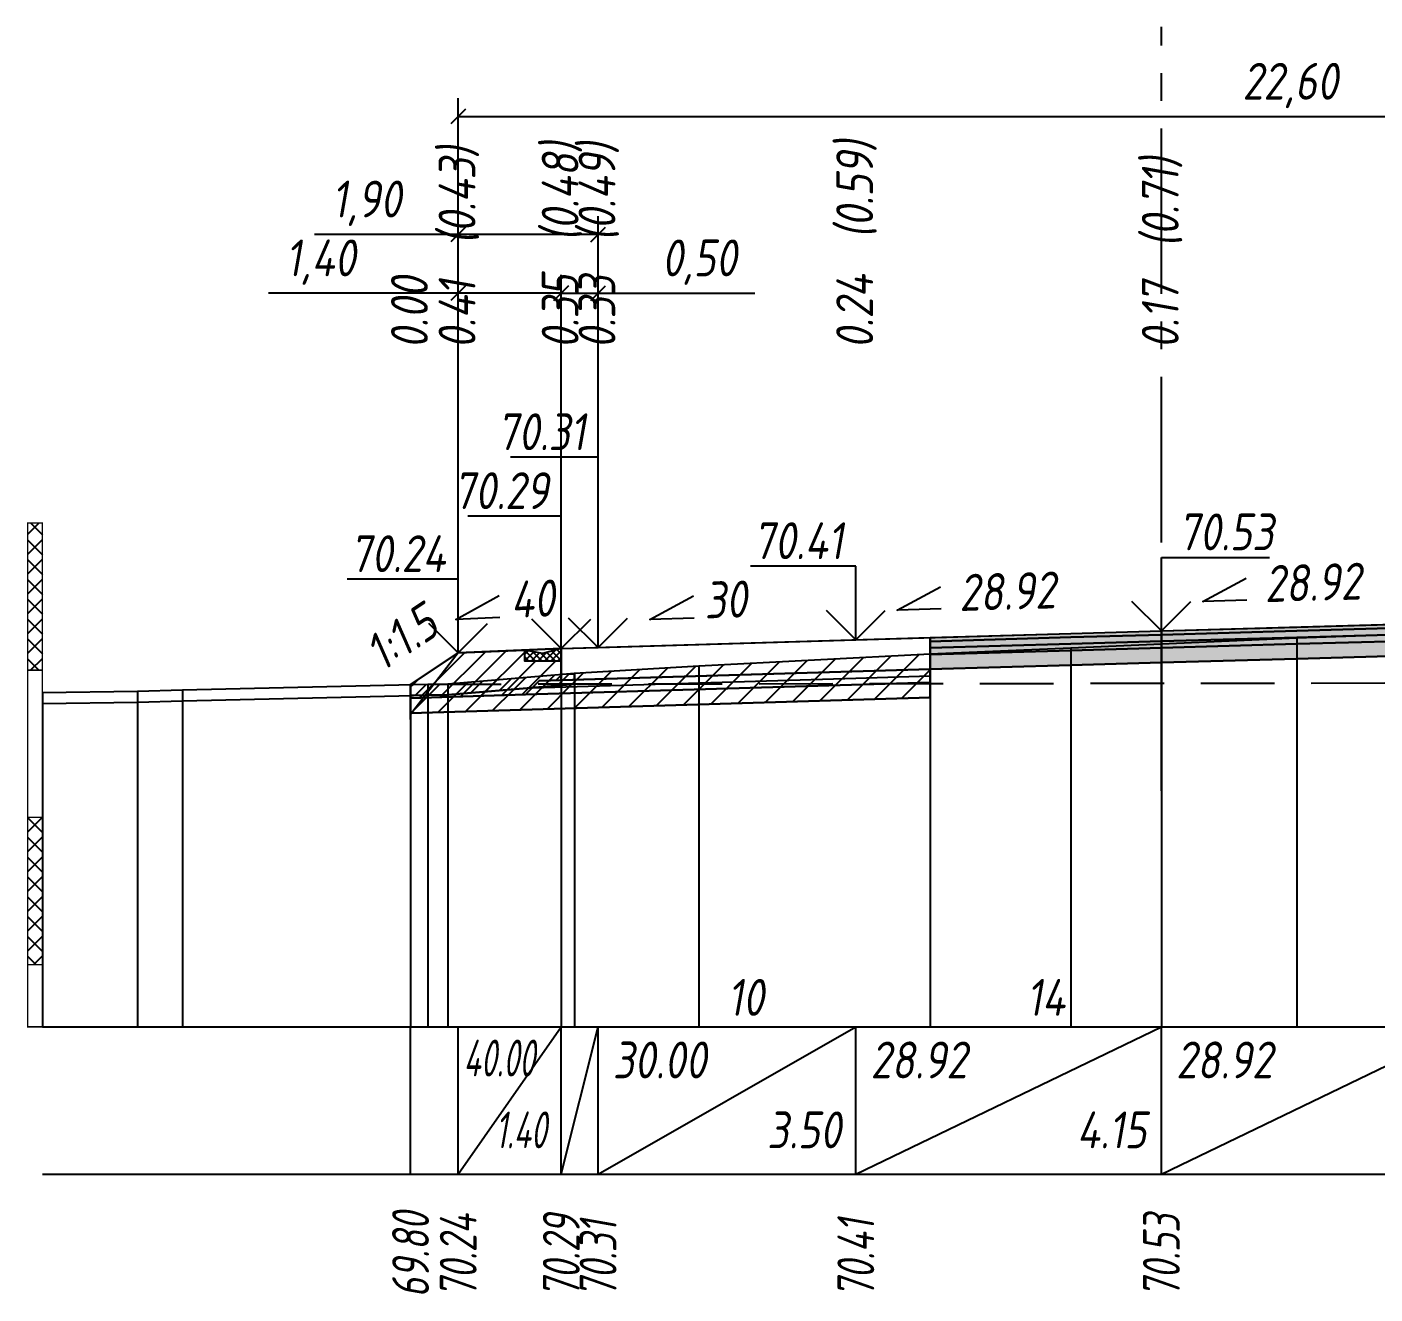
# Model space of a CAD drawing. Extents: x -717 to 1451, y -133302 to 233.
# Drawn here: x 78.9 to 170.5, y -36818.2 to -36732.1 of the extents above; entities that cross this region are included whole.
import ezdxf
from ezdxf.enums import TextEntityAlignment as Align

# ---------------------------------------------------------------- set-up
doc = ezdxf.new("R2010")
doc.units = 0
doc.linetypes.add('осевая2', pattern=[1.125, 0.75, -0.125, 0.125, -0.125])
doc.linetypes.add('штриховая', pattern=[0.75, 0.5, -0.25])
for name, color, linetype in [('Интерполированный поперечник', 2, 'Continuous'), ('Код_514', 1, 'Continuous'), ('Контур_0', 7, 'Continuous'), ('Контур_2521', 7, 'Continuous'), ('Контур_2564', 7, 'Continuous'), ('Контур_2660', 7, 'Continuous'), ('Контур_2665', 7, 'Continuous'), ('Контур_400', 7, 'Continuous'), ('Контур_508', 7, 'Continuous'), ('Контур_512', 7, 'Continuous'), ('Контур_513', 7, 'Continuous'), ('Контур_818', 7, 'Continuous'), ('Красный поперечник', 1, 'Continuous'), ('Линейка абсолютных высот', 7, 'Continuous'), ('Объём_2501', 7, 'Continuous'), ('Объём_2564', 7, 'Continuous'), ('Объём_2650', 7, 'Continuous'), ('Объём_2660', 7, 'Continuous'), ('Объём_2661', 7, 'Continuous'), ('Объём_2662', 7, 'Continuous'), ('Объём_2663', 7, 'Continuous'), ('Объём_2665', 7, 'Continuous'), ('Объём_2666', 7, 'Continuous'), ('Объём_2753', 7, 'Continuous'), ('Ось', 1, 'осевая2'), ('Откосы', 7, 'Continuous'), ('Отметки покрытия', 7, 'Continuous'), ('Рабочие отметки', 7, 'Continuous'), ('Рабочие отметки доп.', 7, 'Continuous'), ('Слои выравнивания', 7, 'Continuous'), ('Таблица', 7, 'Continuous'), ('Уклоны проезжей части', 7, 'Continuous'), ('Черный поперечник', 3, 'Continuous')]:
    doc.layers.add(name, color=color, linetype=linetype)
for name, color, linetype, true_color in [('Контур_2540', 2, 'Continuous', 0xffff00), ('Контур_2560', 2, 'Continuous', 0xffff00), ('Контур_2561', 7, 'Continuous', 0xff8040), ('Контур_2562', 3, 'Continuous', 0x00ff00), ('Контур_2563', 7, 'Continuous', 0xff8000), ('Контур_2570', 7, 'Continuous', 0x80ff00), ('Контур_2725', 7, 'Continuous', 0x323232), ('Контур_2736', 4, 'Continuous', 0x00ffff), ('Контур_2737', 4, 'Continuous', 0x00ffff), ('Контур_2738', 4, 'Continuous', 0x00ffff), ('Контур_2739', 4, 'Continuous', 0x00ffff), ('Контур_2741', 4, 'Continuous', 0x00ffff), ('Контур_2742', 4, 'Continuous', 0x00ffff), ('Контур_2743', 4, 'Continuous', 0x00ffff), ('Контур_2744', 7, 'Continuous', 0xa4ffff), ('Контур_2745', 7, 'Continuous', 0xa4ffff), ('Контур_2747', 4, 'Continuous', 0x00ffff), ('Контур_2748', 4, 'Continuous', 0x00ffff), ('Контур_2749', 4, 'Continuous', 0x00ffff), ('Контур_2750', 4, 'Continuous', 0x00ffff), ('Контур_2751', 4, 'Continuous', 0x00ffff), ('Контур_2752', 4, 'Continuous', 0x00ffff), ('Контур_2760', 7, 'Continuous', 0x323232), ('Контур_2761', 7, 'Continuous', 0x323232), ('Контур_2762', 7, 'Continuous', 0x323232), ('Контур_2763', 7, 'Continuous', 0x323232), ('Контур_402', 7, 'Continuous', 0xff6464), ('Контур_703', 4, 'Continuous', 0x00ffff), ('Контур_705', 4, 'Continuous', 0x00ffff), ('Контур_707', 4, 'Continuous', 0x00ffff), ('Контур_720', 131, 'Continuous', 0xaaffff), ('Объём_2500', 7, 'Continuous', 0xc0c0c0), ('Объём_2520', 7, 'Continuous', 0x80ffff), ('Объём_2540', 2, 'Continuous', 0xffff00), ('Объём_2560', 2, 'Continuous', 0xffff00), ('Объём_2561', 7, 'Continuous', 0xff8040), ('Объём_2562', 3, 'Continuous', 0x00ff00), ('Объём_2563', 7, 'Continuous', 0xff8000), ('Объём_2570', 7, 'Continuous', 0x80ff00), ('Объём_2600', 7, 'Continuous', 0x808000), ('Объём_2746', 2, 'Continuous', 0xffff00)]:
    doc.layers.add(name, color=color, linetype=linetype, true_color=true_color)
doc.styles.get("Standard").update_dxf_attribs({"font": 'txt', "height": 2.5})
doc.styles.add('М', font='romand.shx', dxfattribs={"width": 0.8, "oblique": 10, "height": 2.5})
doc.dimstyles.new('ISO-25', dxfattribs={"dimtxt": 2.5, "dimasz": 2.5, "dimexe": 1.25, "dimexo": 0.625, "dimtad": 1, "dimtxsty": 'Standard', "dimcen": 2.5, "dimadec": 0, "dimazin": 0, "dimtfac": 1, "dimtmove": 0, "dimatfit": 3, "dimfxl": 1, "dimarcsym": 0})
pattern_1 = [(45.0000013, (0, 0), (-0.67351924, 0.67351921), []), (135.0000003, (0, 0), (-0.673519222, -0.67351923), [])]

# ---------------------------------------------------------------- blocks, each defined once
blk = doc.blocks.new('_Oblique')
at = {"color": 0, "linetype": 'ByBlock', "lineweight": -2}
blk.add_line((-0.5, -0.5), (0.5, 0.5), dxfattribs=at)
blk = doc.blocks.new('*D858')
at = {"color": 0, "lineweight": -2, "transparency": 16777216}
for p, q in [((108.234, -36774.03), (108.234, -36748.925)), ((115.234, -36773.75), (115.234, -36748.925)), ((108.234, -36750.175), (95.352, -36750.175)), ((115.234, -36750.175), (108.234, -36750.175))]:
    blk.add_line(p, q, dxfattribs=at)
at = {"layer": 'Defpoints', "color": 0, "transparency": 16777216}
for p in [(115.234, -36750.175), (108.234, -36774.655), (115.234, -36774.375)]:
    blk.add_point(p, dxfattribs=at)
at = {"color": 0, "lineweight": -2, "transparency": 16777216, "rotation": 180}
blk.add_blockref('_Oblique', (108.234, -36750.175), dxfattribs=at)
at = {"color": 0, "lineweight": -2, "transparency": 16777216}
blk.add_blockref('_Oblique', (115.234, -36750.175), dxfattribs=at)
at = {"color": 0, "transparency": 16777216, "insert": (98.893, -36748.062), "char_height": 2.5, "width": 8.75, "attachment_point": 5, "style": 'М'}
blk.add_mtext('1,40', dxfattribs=at)
blk = doc.blocks.new('*D860')
at = {"color": 0, "lineweight": -2, "transparency": 16777216}
for p, q in [((115.234, -36773.75), (115.234, -36748.925)), ((117.734, -36773.675), (117.734, -36748.925)), ((115.234, -36750.175), (117.734, -36750.175)), ((117.734, -36750.175), (128.371, -36750.175))]:
    blk.add_line(p, q, dxfattribs=at)
at = {"layer": 'Defpoints', "color": 0, "transparency": 16777216}
for p in [(117.734, -36750.175), (115.234, -36774.375), (117.734, -36774.3)]:
    blk.add_point(p, dxfattribs=at)
at = {"color": 0, "lineweight": -2, "transparency": 16777216, "rotation": 180}
blk.add_blockref('_Oblique', (115.234, -36750.175), dxfattribs=at)
at = {"color": 0, "lineweight": -2, "transparency": 16777216}
blk.add_blockref('_Oblique', (117.734, -36750.175), dxfattribs=at)
at = {"color": 0, "transparency": 16777216, "insert": (124.61, -36748.062), "char_height": 2.5, "width": 9.16667, "attachment_point": 5, "style": 'М'}
blk.add_mtext('0,50', dxfattribs=at)
blk = doc.blocks.new('*D863')
at = {"color": 0, "lineweight": -2, "transparency": 16777216}
for p, q in [((108.234, -36774.03), (108.234, -36744.925)), ((117.734, -36773.675), (117.734, -36744.925)), ((108.234, -36746.175), (98.477, -36746.175)), ((117.734, -36746.175), (108.234, -36746.175))]:
    blk.add_line(p, q, dxfattribs=at)
at = {"layer": 'Defpoints', "color": 0, "transparency": 16777216}
for p in [(117.734, -36746.175), (108.234, -36774.655), (117.734, -36774.3)]:
    blk.add_point(p, dxfattribs=at)
at = {"color": 0, "lineweight": -2, "transparency": 16777216, "rotation": 180}
blk.add_blockref('_Oblique', (108.234, -36746.175), dxfattribs=at)
at = {"color": 0, "lineweight": -2, "transparency": 16777216}
blk.add_blockref('_Oblique', (117.734, -36746.175), dxfattribs=at)
at = {"color": 0, "transparency": 16777216, "insert": (102.017, -36744.062), "char_height": 2.5, "width": 8.75, "attachment_point": 5, "style": 'М'}
blk.add_mtext('1,90', dxfattribs=at)
blk = doc.blocks.new('*D864')
at = {"color": 0, "lineweight": -2, "transparency": 16777216}
for p, q in [((108.234, -36774.03), (108.234, -36736.925)), ((221.234, -36770.615), (221.234, -36736.925)), ((108.234, -36738.175), (221.234, -36738.175))]:
    blk.add_line(p, q, dxfattribs=at)
at = {"layer": 'Defpoints', "color": 0, "transparency": 16777216}
for p in [(221.234, -36738.175), (221.234, -36771.24), (108.234, -36774.655)]:
    blk.add_point(p, dxfattribs=at)
at = {"color": 0, "lineweight": -2, "transparency": 16777216, "rotation": 180}
blk.add_blockref('_Oblique', (108.234, -36738.175), dxfattribs=at)
at = {"color": 0, "lineweight": -2, "transparency": 16777216}
blk.add_blockref('_Oblique', (221.234, -36738.175), dxfattribs=at)
at = {"color": 0, "transparency": 16777216, "insert": (164.734, -36736.062), "char_height": 2.5, "width": 12.08333, "attachment_point": 5, "style": 'М'}
blk.add_mtext('22,60', dxfattribs=at)

msp = doc.modelspace()

# ---------------------------------------------------------------- hatches: boundary and pattern name
h = msp.add_hatch()
h.set_pattern_fill('ANSI37', color=256, scale=0.1)
h.set_pattern_definition([(45, (116.48125, -36774.56262), (-0.224506, 0.224506), []), (135, (116.48125, -36774.56262), (-0.224506, -0.224506), [])])
h.paths.add_polyline_path([(112.734, -36774.413), (112.734, -36775.14), (115.234, -36775.14), (115.234, -36774.312), (113.977, -36774.637)])
at = {"transparency": 33554681}
h = msp.add_hatch(dxfattribs=at)
h.set_pattern_fill('ANGLE', color=256)
h.set_pattern_definition([(0, (0, 0), (0, 6.985), [5.08, -1.905]), (90, (0, 0), (-6.985, 4e-16), [5.08, -1.905])])
h.paths.add_polyline_path([(116.12, -36776.735), (107.538, -36777.449), (106.162, -36777.471), (105, -36777.499), (105, -36776.749), (106.162, -36776.721), (107.538, -36776.699), (116.12, -36775.985)])
at = {"layer": 'Линейка абсолютных высот'}
h = msp.add_hatch(dxfattribs=at)
h.set_pattern_fill('ANSI37', scale=0.3, style=0)
h.set_pattern_definition(pattern_1)
h.paths.add_polyline_path([(80, -36775.773), (80, -36765.773), (79, -36765.773), (79, -36775.773)])
h = msp.add_hatch(dxfattribs=at)
h.set_pattern_fill('ANSI37', scale=0.3, style=0)
h.set_pattern_definition(pattern_1)
h.paths.add_polyline_path([(80, -36795.773), (80, -36785.773), (79, -36785.773), (79, -36795.773)])
at = {"layer": 'Объём_2563'}
h = msp.add_hatch(dxfattribs=at)
h.set_pattern_fill('ANSI31', color=256, scale=0.3)
h.paths.add_polyline_path([(108.234, -36774.593), (112.734, -36774.413), (112.734, -36775.14), (115.234, -36775.14), (115.234, -36776.463), (113.734, -36776.508), (112.806, -36777.435), (105, -36777.67), (105, -36776.749)])
at = {"layer": 'Объём_2570'}
h = msp.add_hatch(dxfattribs=at)
h.set_pattern_fill('ANSI31', color=256, scale=0.2)
h.paths.add_polyline_path([(116.12, -36776.735), (107.538, -36777.449), (106.162, -36777.471), (105, -36777.499), (105, -36776.749), (106.162, -36776.721), (107.538, -36776.699), (116.12, -36775.985)])
at = {"layer": 'Объём_2600'}
h = msp.add_hatch(dxfattribs=at)
h.set_pattern_fill('ANSI31', color=6, scale=0.4)
h.paths.add_polyline_path([(124.573, -36775.484), (140.291, -36774.668), (140.291, -36777.633), (105, -36778.692), (105, -36777.499), (106.162, -36777.471), (107.538, -36777.449), (116.12, -36776.735), (116.12, -36775.985)])
at = {"layer": 'Слои выравнивания'}
for color, points in [(2, [(155.984, -36773.113), (165.191, -36772.846), (172.196, -36772.644), (174.478, -36772.578), (176.734, -36772.513), (189.58, -36772.127), (189.58, -36772.377), (176.734, -36772.763), (174.478, -36772.828), (172.196, -36772.894), (165.191, -36773.096), (155.984, -36773.363)]), (3, [(155.984, -36773.363), (165.191, -36773.096), (172.196, -36772.894), (174.478, -36772.828), (176.734, -36772.763), (189.58, -36772.377), (189.58, -36772.827), (176.734, -36773.213), (174.478, -36773.278), (172.196, -36773.344), (165.191, -36773.546), (155.984, -36773.813)]), (4, [(155.984, -36773.813), (165.191, -36773.546), (172.196, -36773.344), (174.478, -36773.278), (176.734, -36773.213), (189.58, -36772.827), (189.58, -36773.277), (176.734, -36773.663), (174.478, -36773.728), (172.196, -36773.794), (165.191, -36773.996), (155.984, -36774.263)]), (2, [(140.291, -36773.566), (149.838, -36773.29), (155.984, -36773.113), (155.984, -36773.363), (149.838, -36773.54), (140.291, -36773.816)]), (3, [(140.291, -36773.816), (149.838, -36773.54), (155.984, -36773.363), (155.984, -36773.813), (149.838, -36773.99), (140.291, -36774.266)]), (4, [(140.291, -36774.266), (149.838, -36773.99), (155.984, -36773.813), (155.984, -36774.263), (149.838, -36774.44), (140.291, -36774.716)]), (5, [(155.984, -36774.263), (165.191, -36773.996), (172.196, -36773.794), (174.478, -36773.728), (176.734, -36773.663), (189.58, -36773.277), (189.58, -36774.277), (176.734, -36774.663), (174.478, -36774.728), (172.196, -36774.794), (165.191, -36774.996), (155.984, -36775.263)]), (5, [(140.291, -36774.716), (149.838, -36774.44), (155.984, -36774.263), (155.984, -36775.263), (149.838, -36775.44), (140.291, -36775.716)])]:
    msp.add_hatch(color=color, dxfattribs=at).paths.add_polyline_path(points)

# ---------------------------------------------------------------- linework, layer by layer
msp.add_lwpolyline([(112.734, -36774.413), (112.734, -36775.14), (115.234, -36775.14), (115.234, -36774.312), (113.977, -36774.637), (112.734, -36774.413)])
at = {"layer": 'Интерполированный поперечник', "linetype": 'штриховая', "ltscale": 10, "flags": 128}
msp.add_lwpolyline([(106.162, -36776.721), (216.95, -36776.586)], dxfattribs=at)
at = {"layer": 'Код_514'}
for p, q in [((105, -36810), (105, -36800)), ((108.234, -36810), (108.234, -36800)), ((108.234, -36810), (115.234, -36800)), ((115.234, -36810), (115.234, -36800)), ((115.234, -36810), (117.734, -36800)), ((117.734, -36810), (117.734, -36800)), ((117.734, -36810), (135.234, -36800)), ((135.234, -36810), (135.234, -36800)), ((135.234, -36810), (155.984, -36800)), ((155.984, -36810), (155.984, -36800)), ((155.984, -36810), (176.734, -36800))]:
    msp.add_line(p, q, dxfattribs=at)
at = {"layer": 'Контур_0', "flags": 128}
for points in [[(115.234, -36774.313), (140.291, -36773.566), (140.291, -36775.716), (115.234, -36776.463), (115.234, -36774.313), (115.234, -36774.313)], [(108.234, -36774.593), (105, -36776.749), (105, -36776.749), (105, -36776.749), (105, -36776.749), (105, -36776.749), (105, -36776.749), (105, -36776.749), (105, -36776.749), (105, -36776.749), (105, -36776.749), (105, -36776.749), (105, -36776.749), (105, -36776.749), (105, -36776.749), (105, -36779.119)], [(108.234, -36774.593), (105, -36776.749), (105, -36776.749), (105, -36776.749), (105, -36776.749), (105, -36776.749), (105, -36776.749), (105, -36776.749), (105, -36776.749), (105, -36776.749), (105, -36776.749), (105, -36776.749), (105, -36776.749), (105, -36776.749), (105, -36776.749), (105, -36779.119), (105, -36779.119), (105, -36776.749), (105, -36776.749), (105, -36776.749), (105, -36776.749), (105, -36776.749), (105, -36776.749), (105, -36776.749), (105, -36776.749), (105, -36776.749), (105, -36776.749), (105, -36776.749), (105, -36776.749), (105, -36776.749)], [(105, -36777.67), (112.806, -36777.435), (113.734, -36776.508), (115.234, -36776.463)], [(113.734, -36776.508), (140.291, -36775.716), (140.291, -36776.616), (112.806, -36777.435), (113.734, -36776.508), (113.734, -36776.508)]]:
    msp.add_lwpolyline(points, dxfattribs=at)
at = {"layer": 'Контур_2521', "color": 250, "flags": 128}
msp.add_lwpolyline([(113.27, -36776.971), (135.234, -36776.313), (140.291, -36776.166)], dxfattribs=at)
at = {"layer": 'Контур_2540', "flags": 128}
msp.add_lwpolyline([(112.806, -36777.435), (140.291, -36776.616), (140.291, -36777.633), (105, -36778.692), (105, -36777.67), (112.806, -36777.435), (112.806, -36777.435)], dxfattribs=at)
at = {"layer": 'Контур_2560', "flags": 128}
msp.add_lwpolyline([(108.234, -36774.593), (108.234, -36774.593), (108.234, -36774.593), (115.234, -36774.313)], dxfattribs=at)
at = {"layer": 'Контур_2561', "flags": 128}
msp.add_lwpolyline([(115.234, -36774.313), (115.234, -36774.313), (108.234, -36774.593), (108.234, -36774.593), (115.234, -36774.313)], dxfattribs=at)
at = {"layer": 'Контур_2562', "flags": 128}
msp.add_lwpolyline([(108.234, -36774.593), (108.234, -36774.593), (108.234, -36774.593), (108.234, -36774.593), (108.234, -36774.593)], dxfattribs=at)
at = {"layer": 'Контур_2563', "flags": 128}
msp.add_lwpolyline([(108.234, -36774.593), (115.234, -36774.313), (115.234, -36776.463), (113.734, -36776.508), (112.806, -36777.435), (105, -36777.67), (105, -36776.749), (108.234, -36774.593), (108.234, -36774.593)], dxfattribs=at)
at = {"layer": 'Контур_2564', "flags": 128}
msp.add_lwpolyline([(108.234, -36774.593), (115.234, -36774.313)], dxfattribs=at)
at = {"layer": 'Контур_2570', "flags": 128}
msp.add_lwpolyline([(80, -36778.032), (86.458, -36777.942), (89.509, -36777.868), (106.162, -36777.471), (106.162, -36777.471), (107.538, -36777.449), (116.12, -36776.735), (116.12, -36775.985), (124.573, -36775.484), (140.291, -36774.668), (149.838, -36774.249), (155.984, -36773.982), (165.191, -36773.582), (174.478, -36773.266), (189.58, -36772.774), (198.484, -36773.023), (209.09, -36773.445), (209.09, -36774.195), (212.391, -36775.485), (216.95, -36777.336), (216.95, -36777.336), (231.942, -36777.677), (244.368, -36777.544), (266.226, -36777.527)], dxfattribs=at)
at = {"layer": 'Контур_2660', "flags": 128}
msp.add_lwpolyline([(105, -36778.692), (140.291, -36777.633)], dxfattribs=at)
at = {"layer": 'Контур_2665', "flags": 128}
msp.add_lwpolyline([(108.234, -36774.593), (108.234, -36774.593)], dxfattribs=at)
at = {"layer": 'Контур_2725', "flags": 128}
msp.add_lwpolyline([(140.291, -36775.716), (149.838, -36775.44), (155.984, -36775.263), (165.191, -36774.996), (172.196, -36774.794), (174.478, -36774.728), (176.734, -36774.663), (189.58, -36774.277)], dxfattribs=at)
at = {"layer": 'Контур_2736', "flags": 128}
msp.add_lwpolyline([(108.234, -36774.593), (105, -36776.749)], dxfattribs=at)
at = {"layer": 'Контур_2737', "flags": 128}
msp.add_lwpolyline([(105, -36776.749), (105, -36776.749)], dxfattribs=at)
at = {"layer": 'Контур_2738', "flags": 128}
msp.add_lwpolyline([(105, -36776.749), (105, -36776.749)], dxfattribs=at)
at = {"layer": 'Контур_2739', "flags": 128}
msp.add_lwpolyline([(105, -36776.749), (105, -36776.749)], dxfattribs=at)
at = {"layer": 'Контур_2741', "flags": 128}
msp.add_lwpolyline([(105, -36776.749), (105, -36776.749)], dxfattribs=at)
at = {"layer": 'Контур_2742', "flags": 128}
msp.add_lwpolyline([(105, -36776.749), (105, -36776.749)], dxfattribs=at)
at = {"layer": 'Контур_2743', "flags": 128}
msp.add_lwpolyline([(105, -36776.749), (105, -36776.749)], dxfattribs=at)
at = {"layer": 'Контур_2744', "flags": 128}
msp.add_lwpolyline([(105, -36776.749), (105, -36776.749)], dxfattribs=at)
msp.add_lwpolyline([(105, -36776.749), (105, -36776.749)], dxfattribs=at)
msp.add_lwpolyline([(105, -36776.749), (105, -36776.749)], dxfattribs=at)
msp.add_lwpolyline([(105, -36776.749), (105, -36776.749)], dxfattribs=at)
msp.add_lwpolyline([(105, -36776.749), (105, -36776.749)], dxfattribs=at)
msp.add_lwpolyline([(105, -36776.749), (105, -36776.749)], dxfattribs=at)
at = {"layer": 'Контур_2745', "flags": 128}
msp.add_lwpolyline([(105, -36776.749), (105, -36776.749)], dxfattribs=at)
msp.add_lwpolyline([(105, -36776.749), (105, -36776.749)], dxfattribs=at)
msp.add_lwpolyline([(105, -36776.749), (105, -36776.749)], dxfattribs=at)
msp.add_lwpolyline([(105, -36776.749), (105, -36776.749)], dxfattribs=at)
msp.add_lwpolyline([(105, -36776.749), (105, -36776.749)], dxfattribs=at)
msp.add_lwpolyline([(105, -36776.749), (105, -36776.749)], dxfattribs=at)
at = {"layer": 'Контур_2747', "flags": 128}
msp.add_lwpolyline([(105, -36776.749), (105, -36776.749)], dxfattribs=at)
at = {"layer": 'Контур_2748', "flags": 128}
msp.add_lwpolyline([(105, -36776.749), (105, -36776.749)], dxfattribs=at)
at = {"layer": 'Контур_2749', "flags": 128}
msp.add_lwpolyline([(105, -36776.749), (105, -36776.749)], dxfattribs=at)
at = {"layer": 'Контур_2750', "flags": 128}
msp.add_lwpolyline([(105, -36776.749), (105, -36776.749)], dxfattribs=at)
at = {"layer": 'Контур_2751', "flags": 128}
msp.add_lwpolyline([(105, -36776.749), (105, -36776.749)], dxfattribs=at)
at = {"layer": 'Контур_2752', "flags": 128}
msp.add_lwpolyline([(105, -36776.749), (105, -36776.749)], dxfattribs=at)
at = {"layer": 'Контур_2760', "flags": 128}
msp.add_lwpolyline([(140.291, -36773.566), (149.838, -36773.29), (155.984, -36773.113), (165.191, -36772.846), (172.196, -36772.644), (174.478, -36772.578), (176.734, -36772.513), (189.58, -36772.127)], dxfattribs=at)
at = {"layer": 'Контур_2761', "flags": 128}
msp.add_lwpolyline([(140.291, -36773.816), (149.838, -36773.54), (155.984, -36773.363), (165.191, -36773.096), (172.196, -36772.894), (174.478, -36772.828), (176.734, -36772.763), (189.58, -36772.377)], dxfattribs=at)
at = {"layer": 'Контур_2762', "flags": 128}
msp.add_lwpolyline([(140.291, -36774.266), (149.838, -36773.99), (155.984, -36773.813), (165.191, -36773.546), (172.196, -36773.344), (174.478, -36773.278), (176.734, -36773.213), (189.58, -36772.827)], dxfattribs=at)
at = {"layer": 'Контур_2763', "flags": 128}
msp.add_lwpolyline([(140.291, -36774.716), (149.838, -36774.44), (155.984, -36774.263), (165.191, -36773.996), (172.196, -36773.794), (174.478, -36773.728), (176.734, -36773.663), (189.58, -36773.277)], dxfattribs=at)
at = {"layer": 'Контур_400', "flags": 128}
for points in [[(155.984, -36773.113), (176.734, -36772.513), (194.234, -36771.988), (194.234, -36771.988), (194.234, -36771.988), (194.234, -36771.988), (211.734, -36771.463), (211.734, -36771.463), (214.234, -36771.388)], [(115.234, -36774.313), (117.734, -36774.238), (117.734, -36774.238), (117.734, -36774.238), (117.734, -36774.238), (117.734, -36774.238), (117.734, -36774.238), (135.234, -36773.713), (155.984, -36773.113)]]:
    msp.add_lwpolyline(points, dxfattribs=at)
at = {"layer": 'Контур_402', "flags": 128}
msp.add_lwpolyline([(105, -36778.692), (140.291, -36777.633), (140.291, -36775.716), (155.984, -36775.263), (176.734, -36774.663), (189.58, -36774.277), (189.58, -36778.17), (233.709, -36779.494)], dxfattribs=at)
at = {"layer": 'Контур_508', "flags": 128}
msp.add_lwpolyline([(105, -36778.692), (140.291, -36777.633), (140.291, -36775.716), (155.984, -36775.263), (176.734, -36774.663), (189.58, -36774.277), (189.58, -36778.17), (233.709, -36779.494), (234.468, -36780), (236.468, -36780), (241.226, -36776.828)], dxfattribs=at)
at = {"layer": 'Контур_512', "flags": 128}
msp.add_lwpolyline([(105, -36778.692), (140.291, -36777.633)], dxfattribs=at)
at = {"layer": 'Контур_513', "flags": 128}
msp.add_lwpolyline([(105, -36778.692), (140.291, -36777.633), (140.291, -36775.716), (155.984, -36775.263), (176.734, -36774.663), (189.58, -36774.277), (189.58, -36778.17), (233.709, -36779.494), (234.468, -36780), (236.468, -36780), (241.226, -36776.828)], dxfattribs=at)
at = {"layer": 'Контур_703', "flags": 128}
for points in [[(108.234, -36774.593), (105, -36776.749)], [(105, -36776.749), (105, -36779.119)]]:
    msp.add_lwpolyline(points, dxfattribs=at)
at = {"layer": 'Контур_705', "flags": 128}
msp.add_lwpolyline([(105, -36776.749), (105, -36776.749)], dxfattribs=at)
at = {"layer": 'Контур_707', "flags": 128}
msp.add_lwpolyline([(105, -36779.119), (105, -36776.749)], dxfattribs=at)
at = {"layer": 'Контур_720', "flags": 128}
msp.add_lwpolyline([(105, -36779.119), (105, -36779.119)], dxfattribs=at)
at = {"layer": 'Контур_818', "flags": 128}
msp.add_lwpolyline([(105, -36777.499), (106.162, -36777.471), (106.162, -36777.471), (107.538, -36777.449), (116.12, -36776.735), (116.12, -36775.985), (124.573, -36775.484), (140.291, -36774.668), (149.838, -36774.249), (155.984, -36773.982), (165.191, -36773.582), (174.478, -36773.266), (189.58, -36772.774), (198.484, -36773.023), (209.09, -36773.445), (209.09, -36774.195), (212.391, -36775.485), (216.95, -36777.336), (216.95, -36777.336), (231.942, -36777.677), (241.226, -36777.578)], dxfattribs=at)
at = {"layer": 'Красный поперечник'}
for p, q in [((155.984, -36773.113), (176.734, -36772.513)), ((117.734, -36774.238), (135.234, -36773.713)), ((135.234, -36773.713), (155.984, -36773.113)), ((105, -36776.749), (108.234, -36774.593)), ((108.234, -36774.593), (115.234, -36774.313)), ((115.234, -36774.313), (117.734, -36774.238)), ((140.291, -36777.633), (140.291, -36800)), ((105, -36778.692), (105, -36800))]:
    msp.add_line(p, q, dxfattribs=at)
at = {"layer": 'Линейка абсолютных высот', "color": 7, "const_width": 0.1, "flags": 128}
for points in [[(80, -36775.773), (80, -36765.773), (79, -36765.773), (79, -36775.773), (80, -36775.773)], [(80, -36785.773), (80, -36775.773), (79, -36775.773), (79, -36785.773), (80, -36785.773)], [(80, -36795.773), (80, -36785.773), (79, -36785.773), (79, -36795.773), (80, -36795.773)], [(80, -36800), (80, -36795.773), (79, -36795.773), (79, -36800), (80, -36800)]]:
    msp.add_lwpolyline(points, dxfattribs=at)
at = {"layer": 'Объём_2500', "flags": 128}
msp.add_lwpolyline([(115.234, -36774.313), (140.291, -36773.566), (140.291, -36775.716), (115.234, -36776.463), (115.234, -36774.313), (115.234, -36774.313)], dxfattribs=at)
at = {"layer": 'Объём_2501', "flags": 128}
for points in [[(155.984, -36773.113), (176.734, -36772.513), (194.234, -36771.988), (194.234, -36771.988), (194.234, -36771.988), (194.234, -36771.988), (211.734, -36771.463), (211.734, -36771.463), (214.234, -36771.388)], [(115.234, -36774.313), (117.734, -36774.238), (117.734, -36774.238), (117.734, -36774.238), (117.734, -36774.238), (117.734, -36774.238), (117.734, -36774.238), (135.234, -36773.713), (155.984, -36773.113)]]:
    msp.add_lwpolyline(points, dxfattribs=at)
at = {"layer": 'Объём_2520', "color": 250, "flags": 128}
msp.add_lwpolyline([(113.734, -36776.508), (140.291, -36775.716), (140.291, -36776.616), (112.806, -36777.435), (113.734, -36776.508), (113.734, -36776.508)], dxfattribs=at)
at = {"layer": 'Объём_2540', "flags": 128}
msp.add_lwpolyline([(112.806, -36777.435), (140.291, -36776.616), (140.291, -36777.633), (105, -36778.692), (105, -36777.67), (112.806, -36777.435), (112.806, -36777.435)], dxfattribs=at)
at = {"layer": 'Объём_2560', "flags": 128}
msp.add_lwpolyline([(108.234, -36774.593), (108.234, -36774.593), (108.234, -36774.593), (115.234, -36774.313)], dxfattribs=at)
at = {"layer": 'Объём_2561', "flags": 128}
msp.add_lwpolyline([(115.234, -36774.313), (115.234, -36774.313), (108.234, -36774.593), (108.234, -36774.593), (115.234, -36774.313)], dxfattribs=at)
at = {"layer": 'Объём_2562', "flags": 128}
msp.add_lwpolyline([(108.234, -36774.593), (108.234, -36774.593), (108.234, -36774.593), (108.234, -36774.593), (108.234, -36774.593)], dxfattribs=at)
at = {"layer": 'Объём_2563', "color": 250, "flags": 128}
msp.add_lwpolyline([(108.234, -36774.593), (112.734, -36774.413), (112.734, -36775.14), (115.234, -36775.14), (115.234, -36776.463), (113.734, -36776.508), (112.806, -36777.435), (105, -36777.67), (105, -36776.749), (108.234, -36774.593), (108.234, -36774.593)], dxfattribs=at)
at = {"layer": 'Объём_2564', "flags": 128}
msp.add_lwpolyline([(108.234, -36774.593), (115.234, -36774.313)], dxfattribs=at)
at = {"layer": 'Объём_2570', "flags": 128}
msp.add_lwpolyline([(116.12, -36776.735), (107.538, -36777.449), (106.162, -36777.471), (105, -36777.499), (105, -36776.749), (106.162, -36776.721), (107.538, -36776.699), (116.12, -36775.985), (116.12, -36776.735), (116.12, -36776.735)], dxfattribs=at)
at = {"layer": 'Объём_2650', "color": 6, "flags": 128}
msp.add_lwpolyline([(124.573, -36775.484), (140.291, -36774.668), (140.291, -36777.633), (105, -36778.692), (105, -36777.499), (106.162, -36777.471), (107.538, -36777.449), (116.12, -36776.735), (116.12, -36775.985), (124.573, -36775.484), (124.573, -36775.484)], dxfattribs=at)
at = {"layer": 'Объём_2660', "flags": 128}
msp.add_lwpolyline([(105, -36778.692), (140.291, -36777.633)], dxfattribs=at)
at = {"layer": 'Объём_2661', "flags": 128}
msp.add_lwpolyline([(108.234, -36774.593), (105, -36776.749), (105, -36778.784)], dxfattribs=at)
at = {"layer": 'Объём_2662', "flags": 128}
msp.add_lwpolyline([(105, -36778.784), (105, -36776.749)], dxfattribs=at)
at = {"layer": 'Объём_2663', "flags": 128}
msp.add_lwpolyline([(105, -36778.784), (105, -36779.119), (105, -36778.784)], dxfattribs=at)
at = {"layer": 'Объём_2665', "flags": 128}
msp.add_lwpolyline([(108.234, -36774.593), (108.234, -36774.593)], dxfattribs=at)
at = {"layer": 'Объём_2666', "flags": 128}
msp.add_lwpolyline([(108.234, -36774.593), (105, -36778.784)], dxfattribs=at)
at = {"layer": 'Объём_2746', "flags": 128}
msp.add_lwpolyline([(106.162, -36777.471), (107.538, -36777.449), (116.12, -36776.735), (116.12, -36775.985), (124.573, -36775.484), (140.291, -36774.668), (140.291, -36777.633), (105, -36778.692), (105, -36777.499), (106.162, -36777.471), (106.162, -36777.471)], dxfattribs=at)
at = {"layer": 'Объём_2753', "flags": 128}
msp.add_lwpolyline([(140.291, -36773.566), (140.291, -36773.566)], dxfattribs=at)
at = {"layer": 'Ось', "ltscale": 15}
msp.add_line((155.984, -36783.971), (155.984, -36732.083), dxfattribs=at)
at = {"layer": 'Откосы', "color": 1, "flags": 128}
for points in [[(141.038, -36771.617), (138.039, -36771.704), (140.995, -36770.118)], [(161.788, -36771.017), (158.789, -36771.104), (161.745, -36769.518)], [(111.067, -36772.205), (108.07, -36772.325), (111.007, -36770.706)], [(124.249, -36772.232), (121.25, -36772.322), (124.204, -36770.733)]]:
    msp.add_lwpolyline(points, dxfattribs=at)
at = {"layer": 'Отметки покрытия', "color": 1}
for p, q in [((117.734, -36761.313), (111.784, -36761.313)), ((117.734, -36774.238), (117.734, -36761.313)), ((115.234, -36765.313), (108.884, -36765.313)), ((115.234, -36774.313), (115.234, -36765.313)), ((155.984, -36773.113), (155.984, -36768.113)), ((155.984, -36768.113), (163.334, -36768.113)), ((135.234, -36768.713), (128.084, -36768.713)), ((135.234, -36773.713), (135.234, -36768.713)), ((108.234, -36769.593), (100.684, -36769.593)), ((108.234, -36774.593), (108.234, -36769.593)), ((155.984, -36773.113), (153.984, -36771.113)), ((155.984, -36773.113), (157.984, -36771.113)), ((135.234, -36773.713), (133.234, -36771.713)), ((135.234, -36773.713), (137.234, -36771.713)), ((108.234, -36774.593), (106.234, -36772.593)), ((108.234, -36774.593), (110.234, -36772.593)), ((115.234, -36774.313), (113.234, -36772.313)), ((115.234, -36774.313), (117.234, -36772.313)), ((117.734, -36774.238), (115.734, -36772.238)), ((117.734, -36774.238), (119.734, -36772.238))]:
    msp.add_line(p, q, dxfattribs=at)
at = {"layer": 'Слои выравнивания'}
for p, q in [((140.291, -36773.566), (140.291, -36800)), ((155.984, -36773.113), (155.984, -36800)), ((115.234, -36774.313), (115.234, -36800))]:
    msp.add_line(p, q, dxfattribs=at)
at = {"layer": 'Слои выравнивания', "color": 2, "flags": 128}
for points in [[(155.984, -36773.113), (165.191, -36772.846), (172.196, -36772.644), (174.478, -36772.578), (176.734, -36772.513), (189.58, -36772.127), (189.58, -36772.377), (176.734, -36772.763), (174.478, -36772.828), (172.196, -36772.894), (165.191, -36773.096), (155.984, -36773.363)], [(140.291, -36773.566), (149.838, -36773.29), (155.984, -36773.113), (155.984, -36773.363), (149.838, -36773.54), (140.291, -36773.816)]]:
    msp.add_lwpolyline(points, close=True, dxfattribs=at)
at = {"layer": 'Слои выравнивания', "color": 3, "flags": 128}
for points in [[(155.984, -36773.363), (165.191, -36773.096), (172.196, -36772.894), (174.478, -36772.828), (176.734, -36772.763), (189.58, -36772.377), (189.58, -36772.827), (176.734, -36773.213), (174.478, -36773.278), (172.196, -36773.344), (165.191, -36773.546), (155.984, -36773.813)], [(140.291, -36773.816), (149.838, -36773.54), (155.984, -36773.363), (155.984, -36773.813), (149.838, -36773.99), (140.291, -36774.266)]]:
    msp.add_lwpolyline(points, close=True, dxfattribs=at)
at = {"layer": 'Слои выравнивания', "color": 4, "flags": 128}
for points in [[(155.984, -36773.813), (165.191, -36773.546), (172.196, -36773.344), (174.478, -36773.278), (176.734, -36773.213), (189.58, -36772.827), (189.58, -36773.277), (176.734, -36773.663), (174.478, -36773.728), (172.196, -36773.794), (165.191, -36773.996), (155.984, -36774.263)], [(140.291, -36774.266), (149.838, -36773.99), (155.984, -36773.813), (155.984, -36774.263), (149.838, -36774.44), (140.291, -36774.716)]]:
    msp.add_lwpolyline(points, close=True, dxfattribs=at)
at = {"layer": 'Слои выравнивания', "color": 5, "flags": 128}
for points in [[(155.984, -36774.263), (165.191, -36773.996), (172.196, -36773.794), (174.478, -36773.728), (176.734, -36773.663), (189.58, -36773.277), (189.58, -36774.277), (176.734, -36774.663), (174.478, -36774.728), (172.196, -36774.794), (165.191, -36774.996), (155.984, -36775.263)], [(140.291, -36774.716), (149.838, -36774.44), (155.984, -36774.263), (155.984, -36775.263), (149.838, -36775.44), (140.291, -36775.716)]]:
    msp.add_lwpolyline(points, close=True, dxfattribs=at)
at = {"layer": 'Таблица'}
for p, q in [((80, -36800), (266.226, -36800)), ((80, -36810), (266.226, -36810))]:
    msp.add_line(p, q, dxfattribs=at)
at = {"layer": 'Черный поперечник', "color": 7}
for p, q in [((165.191, -36773.582), (165.191, -36800)), ((140.291, -36774.668), (140.291, -36800)), ((149.838, -36774.249), (149.838, -36800)), ((155.984, -36773.982), (155.984, -36800)), ((124.573, -36775.484), (124.573, -36800)), ((116.12, -36775.985), (116.12, -36800)), ((80, -36777.282), (80, -36800)), ((86.458, -36777.192), (86.458, -36800)), ((89.509, -36777.118), (89.509, -36800)), ((106.162, -36776.721), (106.162, -36800)), ((107.538, -36776.699), (107.538, -36800))]:
    msp.add_line(p, q, dxfattribs=at)
at = {"layer": 'Черный поперечник', "flags": 128}
msp.add_lwpolyline([(80, -36777.282), (86.458, -36777.192), (89.509, -36777.118), (106.162, -36776.721), (107.538, -36776.699), (116.12, -36775.985), (124.573, -36775.484), (140.291, -36774.668), (149.838, -36774.249), (155.984, -36773.982), (165.191, -36773.582), (174.478, -36773.266), (189.58, -36772.774), (198.484, -36773.023), (209.09, -36773.445), (212.391, -36774.735), (216.95, -36776.586), (231.942, -36776.927), (244.368, -36776.794), (266.226, -36776.777)], dxfattribs=at)

# ---------------------------------------------------------------- texts
at = {"layer": 'Код_514', "style": 'М', "oblique": 10}
for s, width, p in [('40.00', 0.6, (108.587, -36800.871)), ('30.00', 0.8, (118.734, -36801)), ('28.92', 0.8, (136.234, -36801)), ('28.92', 0.8, (156.984, -36801))]:
    msp.add_text(s, height=2.5, dxfattribs=dict(at, width=width)).set_placement(p, align=Align.TOP_LEFT)
for s, width, p in [('1.40', 0.6, (114.234, -36809)), ('3.50', 0.8, (134.234, -36809)), ('4.15', 0.8, (154.984, -36809))]:
    msp.add_text(s, height=2.5, dxfattribs=dict(at, width=width)).set_placement(p, align=Align.BOTTOM_RIGHT)
at = {"layer": 'Код_514', "style": 'М', "oblique": 10, "width": 0.7}
for s, p in [('69.80', (105, -36818.382)), ('70.24', (108.234, -36818.382)), ('70.29', (115.234, -36818.382)), ('70.31', (117.734, -36818.382)), ('70.41', (135.234, -36818.382)), ('70.53', (155.984, -36818.382))]:
    msp.add_text(s, height=2.5, rotation=90, dxfattribs=at).set_placement(p, align=Align.MIDDLE_LEFT)
at = {"layer": 'Отметки покрытия', "color": 1, "style": 'М', "oblique": 10, "width": 0.8}
for s, p in [('70.31', (116.875, -36761.581)), ('70.29', (114.375, -36765.581)), ('70.41', (134.375, -36768.981)), ('70.24', (107.375, -36769.861))]:
    msp.add_text(s, height=2.5, dxfattribs=at).set_placement(p, align=Align.BOTTOM_RIGHT)
msp.add_text('70.53', height=2.5, dxfattribs=at).set_placement((157.125, -36768.381), align=Align.BOTTOM_LEFT)
at = {"layer": 'Рабочие отметки', "color": 1, "style": 'М', "oblique": 10, "width": 0.8}
for s, p in [('0.00', (104.922, -36753.928)), ('0.41', (108.156, -36753.928)), ('0.35', (115.156, -36753.928)), ('0.33', (117.656, -36753.928)), ('0.24', (135.156, -36753.928)), ('0.17', (155.906, -36753.928))]:
    msp.add_text(s, height=2.5, rotation=90, dxfattribs=at).set_placement(p, align=Align.MIDDLE_LEFT)
at = {"layer": 'Рабочие отметки доп.', "color": 1, "style": 'М', "oblique": 10, "width": 0.8}
for s, p in [('(0.48)', (115.156, -36746.628)), ('(0.49)', (117.656, -36746.628)), ('(0.59)', (135.156, -36746.428)), ('(0.43)', (108.156, -36746.828)), ('(0.71)', (155.906, -36747.028))]:
    msp.add_text(s, height=2.5, rotation=90, dxfattribs=at).set_placement(p, align=Align.MIDDLE_LEFT)
at = {"layer": 'Слои выравнивания', "style": 'М', "oblique": 10, "width": 0.8}
for s, p in [('10', (127.762, -36800)), ('14', (148.137, -36800))]:
    msp.add_text(s, height=2.5, dxfattribs=at).set_placement(p, align=Align.BOTTOM_CENTER)
at = {"layer": 'Уклоны проезжей части', "color": 1, "style": 'М', "oblique": 10, "width": 0.8}
for s, rotation, p in [('28.92', 1.65628, (145.58, -36772.413)), ('28.92', 1.65628, (166.33, -36771.813)), ('40', 2.29061, (113.371, -36772.921)), ('30', 1.71836, (126.454, -36772.975)), ('1:1.5', 33.69007, (105.507, -36775.192))]:
    msp.add_text(s, height=2.5, rotation=rotation, dxfattribs=at).set_placement(p, align=Align.BOTTOM_CENTER)

# ---------------------------------------------------------------- dimensions: what is measured, and where the dimension line sits
at = {"color": 5}
dim = msp.add_linear_dim(base=(221.234, -36738.175), p1=(108.234, -36774.655), p2=(221.234, -36771.24), angle=180, dimstyle='ISO-25', override={"dimasz": 1, "dimlfac": 0.2, "dimzin": 0, "dimtxsty": 'М', "dimblk1": 'Oblique', "dimblk2": 'Oblique', "dimsah": 1}, dxfattribs=at)
dim.commit()
dim.dimension.update_dxf_attribs({"geometry": '*D864', "text_midpoint": (164.734, -36736.062)})
for base, p1, p2, picture, middle in [((117.734, -36746.175), (108.234, -36774.655), (117.734, -36774.3), '*D863', (102.017, -36746.175)), ((115.234, -36750.175), (108.234, -36774.655), (115.234, -36774.375), '*D858', (98.893, -36750.175)), ((117.734, -36750.175), (115.234, -36774.375), (117.734, -36774.3), '*D860', (124.61, -36750.175))]:
    dim = msp.add_linear_dim(base=base, p1=p1, p2=p2, angle=180, dimstyle='ISO-25', override={"dimasz": 1, "dimlfac": 0.2, "dimzin": 0, "dimtxsty": 'М', "dimblk1": 'Oblique', "dimblk2": 'Oblique', "dimsah": 1}, dxfattribs=at)
    dim.commit()
    dim.dimension.update_dxf_attribs({"geometry": picture, "text_midpoint": middle, "dimtype": 160})

doc.saveas('drawing.dxf')
